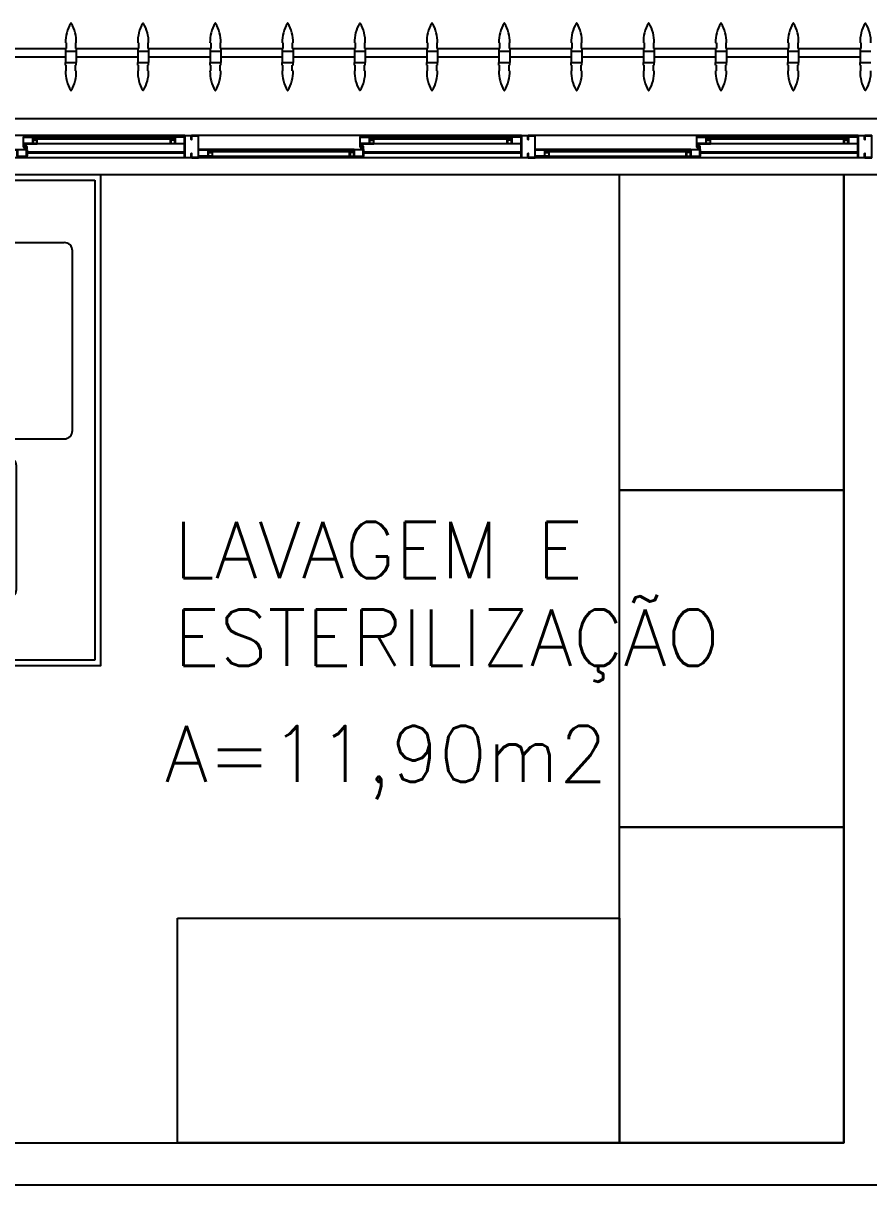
# Model space of a CAD drawing. Header units: millimetres. Extents: x 2128 to 2646, y 1972 to 2207.
# Drawn here: x 2276.836 to 2279.851, y 2139.365 to 2143.505 of the extents above; entities that cross this region are included whole.
import ezdxf

# ---------------------------------------------------------------- set-up
doc = ezdxf.new("R2010")
doc.units = ezdxf.units.MM
doc.linetypes.add('DASHED2', pattern=[0.375, 0.25, -0.125])
for name, color, linetype in [('AR-ALV', 2, 'Continuous'), ('AR-BANCADAS', 1, 'Continuous'), ('AR-BRISES', 1, 'Continuous'), ('AR-ESQ', 1, 'Continuous'), ('AR-PEITORIL', 1, 'Continuous'), ('BC- VISTA', 1, 'Continuous'), ('BC-CUBA', 1, 'Continuous'), ('BR-PAINEL', 1, 'Continuous'), ('BR-SUPORTE', 1, 'Continuous'), ('COZ1', 1, 'Continuous'), ('DT-ESQ-BAGUETE-C', 1, 'Continuous'), ('DT-ESQ-BAGUETE-V', 1, 'Continuous'), ('DT-ESQ-CHAPA DOBRADA-V', 1, 'Continuous'), ('DT-ESQ-PERFIL CADEIRA-C', 2, 'Continuous'), ('DT-ESQ-PERFIL CADEIRA-V', 2, 'Continuous'), ('DT-ESQ-PERFIL U SIMPLES-C', 2, 'Continuous'), ('DT-ESQ-PERFIL U-C', 2, 'Continuous'), ('DT-ESQ-PERFIL U-V', 1, 'Continuous'), ('DT-ESQ-VIDRO-C', 2, 'Continuous'), ('DT-TXTMOD', 1, 'Continuous'), ('TEXTO', 2, 'Continuous'), ('Área', 2, 'Continuous')]:
    doc.layers.add(name, color=color, linetype=linetype)
doc.styles.add('S10', font='simplex.shx', dxfattribs={"height": 0.1})
doc.styles.add('UNB-100', font='simplex.shx', dxfattribs={"height": 0.2})

# ---------------------------------------------------------------- blocks, each defined once
blk = doc.blocks.new('EF40-P')
at = {"layer": 'DT-ESQ-BAGUETE-C', "ltscale": 0.1}
for points in [[(1.41, -0.08), (1.3965, -0.08), (1.3965, -0.0785), (1.4095, -0.0785, 0.414214), (1.41, -0.078), (1.41, -0.067, 0.414214), (1.4095, -0.0665), (1.3965, -0.0665), (1.3965, -0.065), (1.41, -0.065, -0.414214), (1.4115, -0.0665), (1.4115, -0.0785, -0.414214)], [(1.9015, -0.08), (1.915, -0.08), (1.915, -0.0785), (1.902, -0.0785, -0.414214), (1.9015, -0.078), (1.9015, -0.067, -0.414214), (1.902, -0.0665), (1.915, -0.0665), (1.915, -0.065), (1.9015, -0.065, 0.414214), (1.9, -0.0665), (1.9, -0.0785, 0.414214)], [(2.61, -0.08), (2.5965, -0.08), (2.5965, -0.0785), (2.6095, -0.0785, 0.414214), (2.61, -0.078), (2.61, -0.067, 0.414214), (2.6095, -0.0665), (2.5965, -0.0665), (2.5965, -0.065), (2.61, -0.065, -0.414214), (2.6115, -0.0665), (2.6115, -0.0785, -0.414214)], [(3.1015, -0.08), (3.115, -0.08), (3.115, -0.0785), (3.102, -0.0785, -0.414214), (3.1015, -0.078), (3.1015, -0.067, -0.414214), (3.102, -0.0665), (3.115, -0.0665), (3.115, -0.065), (3.1015, -0.065, 0.414214), (3.1, -0.0665), (3.1, -0.0785, 0.414214)], [(0.8485, -0.125), (0.835, -0.125), (0.835, -0.1235), (0.848, -0.1235, 0.414214), (0.8485, -0.123), (0.8485, -0.112, 0.414214), (0.848, -0.1115), (0.835, -0.1115), (0.835, -0.11), (0.8485, -0.11, -0.414214), (0.85, -0.1115), (0.85, -0.1235, -0.414214)], [(1.3265, -0.125), (1.34, -0.125), (1.34, -0.1235), (1.327, -0.1235, -0.414214), (1.3265, -0.123), (1.3265, -0.112, -0.414214), (1.327, -0.1115), (1.34, -0.1115), (1.34, -0.11), (1.3265, -0.11, 0.414214), (1.325, -0.1115), (1.325, -0.1235, 0.414214)], [(2.0485, -0.125), (2.035, -0.125), (2.035, -0.1235), (2.048, -0.1235, 0.414214), (2.0485, -0.123), (2.0485, -0.112, 0.414214), (2.048, -0.1115), (2.035, -0.1115), (2.035, -0.11), (2.0485, -0.11, -0.414214), (2.05, -0.1115), (2.05, -0.1235, -0.414214)], [(2.5265, -0.125), (2.54, -0.125), (2.54, -0.1235), (2.527, -0.1235, -0.414214), (2.5265, -0.123), (2.5265, -0.112, -0.414214), (2.527, -0.1115), (2.54, -0.1115), (2.54, -0.11), (2.5265, -0.11, 0.414214), (2.525, -0.1115), (2.525, -0.1235, 0.414214)], [(3.2485, -0.125), (3.235, -0.125), (3.235, -0.1235), (3.248, -0.1235, 0.414214), (3.2485, -0.123), (3.2485, -0.112, 0.414214), (3.248, -0.1115), (3.235, -0.1115), (3.235, -0.11), (3.2485, -0.11, -0.414214), (3.25, -0.1115), (3.25, -0.1235, -0.414214)], [(3.7265, -0.125), (3.74, -0.125), (3.74, -0.1235), (3.727, -0.1235, -0.414214), (3.7265, -0.123), (3.7265, -0.112, -0.414214), (3.727, -0.1115), (3.74, -0.1115), (3.74, -0.11), (3.7265, -0.11, 0.414214), (3.725, -0.1115), (3.725, -0.1235, 0.414214)]]:
    blk.add_lwpolyline(points, format="xyb", close=True, dxfattribs=at)
at = {"layer": 'DT-ESQ-BAGUETE-V', "ltscale": 0.1}
for p, q in [((1.41, -0.065), (1.9015, -0.065)), ((2.61, -0.065), (3.1015, -0.065)), ((0.8485, -0.11), (1.3265, -0.11)), ((2.0485, -0.11), (2.5265, -0.11)), ((3.2485, -0.11), (3.7265, -0.11))]:
    blk.add_line(p, q, dxfattribs=at)
at = {"layer": 'DT-ESQ-CHAPA DOBRADA-V', "ltscale": 0.1}
for p, q in [((0.8, -0.077), (1.3615, -0.077)), ((0.8, -0.08), (1.3615, -0.08)), ((2, -0.077), (2.5615, -0.077)), ((2, -0.08), (2.5615, -0.08)), ((3.2, -0.077), (3.7615, -0.077)), ((3.2, -0.08), (3.7615, -0.08))]:
    blk.add_line(p, q, dxfattribs=at)
at = {"layer": 'DT-ESQ-PERFIL CADEIRA-C', "ltscale": 0.1}
for p, q in [((1.3635, -0.0885), (1.41, -0.0885)), ((1.95, -0.0885), (1.9015, -0.0885)), ((2.5635, -0.0885), (2.61, -0.0885)), ((3.15, -0.0885), (3.1015, -0.0885)), ((3.7635, -0.0885), (3.81, -0.0885)), ((0.8, -0.1335), (0.8485, -0.1335)), ((1.373, -0.1335), (1.3265, -0.1335)), ((2, -0.1335), (2.0485, -0.1335)), ((2.573, -0.1335), (2.5265, -0.1335)), ((3.2, -0.1335), (3.2485, -0.1335)), ((3.773, -0.1335), (3.7265, -0.1335))]:
    blk.add_line(p, q, dxfattribs=at)
for points in [[(1.41, -0.087, -1), (1.41, -0.09), (1.3635, -0.09, -0.414214), (1.3615, -0.088), (1.3615, -0.067, -0.414214), (1.3635, -0.065), (1.395, -0.065, -0.414214), (1.3965, -0.0665), (1.3965, -0.087)], [(1.3965, -0.0885, -0.198913), (1.3954, -0.0881, -0.198913), (1.395, -0.087), (1.395, -0.067, 0.414214), (1.3945, -0.0665), (1.3635, -0.0665, 0.414214), (1.363, -0.067), (1.363, -0.088, 0.414214), (1.3635, -0.0885)], [(1.9015, -0.09), (1.95, -0.09), (1.95, -0.0885), (1.915, -0.0885, 0.198912), (1.9161, -0.0881, 0.198913), (1.9165, -0.087), (1.9165, -0.067, -0.414214), (1.917, -0.0665), (1.95, -0.0665), (1.95, -0.065), (1.9165, -0.065, 0.414214), (1.915, -0.0665), (1.915, -0.0785), (1.915, -0.08), (1.915, -0.087), (1.9015, -0.087, 1)], [(2.61, -0.087, -1), (2.61, -0.09), (2.5635, -0.09, -0.414214), (2.5615, -0.088), (2.5615, -0.067, -0.414214), (2.5635, -0.065), (2.595, -0.065, -0.414214), (2.5965, -0.0665), (2.5965, -0.087)], [(2.5965, -0.0885, -0.198913), (2.5954, -0.0881, -0.198913), (2.595, -0.087), (2.595, -0.067, 0.414214), (2.5945, -0.0665), (2.5635, -0.0665, 0.414214), (2.563, -0.067), (2.563, -0.088, 0.414214), (2.5635, -0.0885)], [(3.1015, -0.09), (3.15, -0.09), (3.15, -0.0885), (3.115, -0.0885, 0.198912), (3.1161, -0.0881, 0.198913), (3.1165, -0.087), (3.1165, -0.067, -0.414214), (3.117, -0.0665), (3.15, -0.0665), (3.15, -0.065), (3.1165, -0.065, 0.414214), (3.115, -0.0665), (3.115, -0.0785), (3.115, -0.08), (3.115, -0.087), (3.1015, -0.087, 1)], [(3.81, -0.087, -1), (3.81, -0.09), (3.7635, -0.09, -0.414214), (3.7615, -0.088), (3.7615, -0.067, -0.414214), (3.7635, -0.065), (3.795, -0.065, -0.414214), (3.7965, -0.0665), (3.7965, -0.087)], [(3.7965, -0.0885, -0.198913), (3.7954, -0.0881, -0.198913), (3.795, -0.087), (3.795, -0.067, 0.414214), (3.7945, -0.0665), (3.7635, -0.0665, 0.414214), (3.763, -0.067), (3.763, -0.088, 0.414214), (3.7635, -0.0885)], [(0.8485, -0.135), (0.8, -0.135), (0.8, -0.1335), (0.835, -0.1335, -0.198912), (0.8339, -0.1331, -0.198913), (0.8335, -0.132), (0.8335, -0.112, 0.414214), (0.833, -0.1115), (0.8, -0.1115), (0.8, -0.11), (0.8335, -0.11, -0.414214), (0.835, -0.1115), (0.835, -0.1235), (0.835, -0.125), (0.835, -0.132), (0.8485, -0.132, -1)], [(1.3265, -0.132, 1), (1.3265, -0.135), (1.373, -0.135, 0.414214), (1.375, -0.133), (1.375, -0.112, 0.414214), (1.373, -0.11), (1.3415, -0.11, 0.414214), (1.34, -0.1115), (1.34, -0.132)], [(1.34, -0.1335, 0.198913), (1.3411, -0.1331, 0.198913), (1.3415, -0.132), (1.3415, -0.112, -0.414214), (1.342, -0.1115), (1.373, -0.1115, -0.414214), (1.3735, -0.112), (1.3735, -0.133, -0.414214), (1.373, -0.1335)], [(2.0485, -0.135), (2, -0.135), (2, -0.1335), (2.035, -0.1335, -0.198912), (2.0339, -0.1331, -0.198913), (2.0335, -0.132), (2.0335, -0.112, 0.414214), (2.033, -0.1115), (2, -0.1115), (2, -0.11), (2.0335, -0.11, -0.414214), (2.035, -0.1115), (2.035, -0.1235), (2.035, -0.125), (2.035, -0.132), (2.0485, -0.132, -1)], [(2.5265, -0.132, 1), (2.5265, -0.135), (2.573, -0.135, 0.414214), (2.575, -0.133), (2.575, -0.112, 0.414214), (2.573, -0.11), (2.5415, -0.11, 0.414214), (2.54, -0.1115), (2.54, -0.132)], [(2.54, -0.1335, 0.198913), (2.5411, -0.1331, 0.198913), (2.5415, -0.132), (2.5415, -0.112, -0.414214), (2.542, -0.1115), (2.573, -0.1115, -0.414214), (2.5735, -0.112), (2.5735, -0.133, -0.414214), (2.573, -0.1335)], [(3.2485, -0.135), (3.2, -0.135), (3.2, -0.1335), (3.235, -0.1335, -0.198912), (3.2339, -0.1331, -0.198913), (3.2335, -0.132), (3.2335, -0.112, 0.414214), (3.233, -0.1115), (3.2, -0.1115), (3.2, -0.11), (3.2335, -0.11, -0.414214), (3.235, -0.1115), (3.235, -0.1235), (3.235, -0.125), (3.235, -0.132), (3.2485, -0.132, -1)], [(3.7265, -0.132, 1), (3.7265, -0.135), (3.773, -0.135, 0.414214), (3.775, -0.133), (3.775, -0.112, 0.414214), (3.773, -0.11), (3.7415, -0.11, 0.414214), (3.74, -0.1115), (3.74, -0.132)], [(3.74, -0.1335, 0.198913), (3.7411, -0.1331, 0.198913), (3.7415, -0.132), (3.7415, -0.112, -0.414214), (3.742, -0.1115), (3.773, -0.1115, -0.414214), (3.7735, -0.112), (3.7735, -0.133, -0.414214), (3.773, -0.1335)]]:
    blk.add_lwpolyline(points, format="xyb", close=True, dxfattribs=at)
at = {"layer": 'DT-ESQ-PERFIL CADEIRA-V', "ltscale": 0.1}
for p, q in [((1.395, -0.09), (1.9015, -0.09)), ((2.595, -0.09), (3.1015, -0.09)), ((0.8485, -0.135), (1.3265, -0.135)), ((2.0485, -0.135), (2.5265, -0.135)), ((3.2485, -0.135), (3.7265, -0.135))]:
    blk.add_line(p, q, dxfattribs=at)
at = {"layer": 'DT-ESQ-PERFIL U SIMPLES-C', "ltscale": 0.1}
for points in [[(1.3635, -0.102), (1.3715, -0.102), (1.3715, -0.1005), (1.3635, -0.1005, -0.414214), (1.363, -0.1), (1.363, -0.092, -0.414214), (1.3635, -0.0915), (1.3715, -0.0915), (1.3715, -0.09), (1.3635, -0.09, 0.414214), (1.3615, -0.092), (1.3615, -0.1, 0.414214)], [(1.373, -0.098), (1.365, -0.098), (1.365, -0.0995), (1.373, -0.0995, -0.414214), (1.3735, -0.1), (1.3735, -0.108, -0.414214), (1.373, -0.1085), (1.365, -0.1085), (1.365, -0.11), (1.373, -0.11, 0.414214), (1.375, -0.108), (1.375, -0.1, 0.414214)], [(2.5635, -0.102), (2.5715, -0.102), (2.5715, -0.1005), (2.5635, -0.1005, -0.414214), (2.563, -0.1), (2.563, -0.092, -0.414214), (2.5635, -0.0915), (2.5715, -0.0915), (2.5715, -0.09), (2.5635, -0.09, 0.414214), (2.5615, -0.092), (2.5615, -0.1, 0.414214)], [(2.573, -0.098), (2.565, -0.098), (2.565, -0.0995), (2.573, -0.0995, -0.414214), (2.5735, -0.1), (2.5735, -0.108, -0.414214), (2.573, -0.1085), (2.565, -0.1085), (2.565, -0.11), (2.573, -0.11, 0.414214), (2.575, -0.108), (2.575, -0.1, 0.414214)], [(3.7635, -0.102), (3.7715, -0.102), (3.7715, -0.1005), (3.7635, -0.1005, -0.414214), (3.763, -0.1), (3.763, -0.092, -0.414214), (3.7635, -0.0915), (3.7715, -0.0915), (3.7715, -0.09), (3.7635, -0.09, 0.414214), (3.7615, -0.092), (3.7615, -0.1, 0.414214)], [(3.773, -0.098), (3.765, -0.098), (3.765, -0.0995), (3.773, -0.0995, -0.414214), (3.7735, -0.1), (3.7735, -0.108, -0.414214), (3.773, -0.1085), (3.765, -0.1085), (3.765, -0.11), (3.773, -0.11, 0.414214), (3.775, -0.108), (3.775, -0.1, 0.414214)]]:
    blk.add_lwpolyline(points, format="xyb", close=True, dxfattribs=at)
at = {"layer": 'DT-ESQ-PERFIL U-C', "ltscale": 0.1}
for points in [[(0.775, -0.0615, 0.414214), (0.7735, -0.06), (0.7515, -0.06, 0.414214), (0.75, -0.0615), (0.75, -0.1385, 0.414214), (0.7515, -0.14), (0.7735, -0.14, 0.414214), (0.775, -0.1385), (0.775, -0.125), (0.7735, -0.125), (0.7735, -0.138, -0.414214), (0.773, -0.1385), (0.752, -0.1385, -0.414214), (0.7515, -0.138), (0.7515, -0.062, -0.414214), (0.752, -0.0615), (0.773, -0.0615, -0.414214), (0.7735, -0.062), (0.7735, -0.075), (0.775, -0.075)], [(0.775, -0.0615, -0.414214), (0.7765, -0.06), (0.7985, -0.06, -0.414214), (0.8, -0.0615), (0.8, -0.1385, -0.414214), (0.7985, -0.14), (0.7765, -0.14, -0.414214), (0.775, -0.1385), (0.775, -0.125), (0.7765, -0.125), (0.7765, -0.138, 0.414214), (0.777, -0.1385), (0.798, -0.1385, 0.414214), (0.7985, -0.138), (0.7985, -0.062, 0.414214), (0.798, -0.0615), (0.777, -0.0615, 0.414214), (0.7765, -0.062), (0.7765, -0.075), (0.775, -0.075)], [(1.975, -0.0615, 0.414214), (1.9735, -0.06), (1.9515, -0.06, 0.414214), (1.95, -0.0615), (1.95, -0.1385, 0.414214), (1.9515, -0.14), (1.9735, -0.14, 0.414214), (1.975, -0.1385), (1.975, -0.125), (1.9735, -0.125), (1.9735, -0.138, -0.414214), (1.973, -0.1385), (1.952, -0.1385, -0.414214), (1.9515, -0.138), (1.9515, -0.062, -0.414214), (1.952, -0.0615), (1.973, -0.0615, -0.414214), (1.9735, -0.062), (1.9735, -0.075), (1.975, -0.075)], [(1.975, -0.0615, -0.414214), (1.9765, -0.06), (1.9985, -0.06, -0.414214), (2, -0.0615), (2, -0.1385, -0.414214), (1.9985, -0.14), (1.9765, -0.14, -0.414214), (1.975, -0.1385), (1.975, -0.125), (1.9765, -0.125), (1.9765, -0.138, 0.414214), (1.977, -0.1385), (1.998, -0.1385, 0.414214), (1.9985, -0.138), (1.9985, -0.062, 0.414214), (1.998, -0.0615), (1.977, -0.0615, 0.414214), (1.9765, -0.062), (1.9765, -0.075), (1.975, -0.075)], [(3.175, -0.0615, 0.414214), (3.1735, -0.06), (3.1515, -0.06, 0.414214), (3.15, -0.0615), (3.15, -0.1385, 0.414214), (3.1515, -0.14), (3.1735, -0.14, 0.414214), (3.175, -0.1385), (3.175, -0.125), (3.1735, -0.125), (3.1735, -0.138, -0.414214), (3.173, -0.1385), (3.152, -0.1385, -0.414214), (3.1515, -0.138), (3.1515, -0.062, -0.414214), (3.152, -0.0615), (3.173, -0.0615, -0.414214), (3.1735, -0.062), (3.1735, -0.075), (3.175, -0.075)], [(3.175, -0.0615, -0.414214), (3.1765, -0.06), (3.1985, -0.06, -0.414214), (3.2, -0.0615), (3.2, -0.1385, -0.414214), (3.1985, -0.14), (3.1765, -0.14, -0.414214), (3.175, -0.1385), (3.175, -0.125), (3.1765, -0.125), (3.1765, -0.138, 0.414214), (3.177, -0.1385), (3.198, -0.1385, 0.414214), (3.1985, -0.138), (3.1985, -0.062, 0.414214), (3.198, -0.0615), (3.177, -0.0615, 0.414214), (3.1765, -0.062), (3.1765, -0.075), (3.175, -0.075)]]:
    blk.add_lwpolyline(points, format="xyb", close=True, dxfattribs=at)
at = {"layer": 'DT-ESQ-PERFIL U-V', "ltscale": 0.1}
for p, q in [((0.7985, -0.06), (1.9515, -0.06)), ((1.9985, -0.06), (3.1515, -0.06)), ((3.1985, -0.06), (4.3515, -0.06)), ((0.7985, -0.14), (1.9515, -0.14)), ((1.9985, -0.14), (3.1515, -0.14)), ((3.1985, -0.14), (4.3515, -0.14))]:
    blk.add_line(p, q, dxfattribs=at)
at = {"layer": 'DT-ESQ-VIDRO-C', "ltscale": 0.1}
for points in [[(1.9125, -0.085), (1.9125, -0.082), (1.399, -0.082), (1.399, -0.085)], [(3.1125, -0.085), (3.1125, -0.082), (2.599, -0.082), (2.599, -0.085)], [(0.838, -0.13), (0.838, -0.127), (1.337, -0.127), (1.337, -0.13)], [(2.038, -0.13), (2.038, -0.127), (2.537, -0.127), (2.537, -0.13)], [(3.238, -0.13), (3.238, -0.127), (3.737, -0.127), (3.737, -0.13)]]:
    blk.add_lwpolyline(points, close=True, dxfattribs=at)
at = {"layer": 'DT-TXTMOD', "ltscale": 0.1, "style": 'S10', "flags": 3}
for tag, p in [('M01', (0.025, -0.28)), ('M02', (0.3253, -0.28)), ('M03', (0.627, -0.28)), ('M04', (0.9288, -0.28)), ('M05', (1.2306, -0.28)), ('M06', (1.5323, -0.28)), ('M07', (1.8341, -0.28)), ('M08', (2.1359, -0.28)), ('M09', (2.4376, -0.28)), ('M10', (2.7394, -0.28)), ('M11', (3.0412, -0.28)), ('M12', (3.3429, -0.28)), ('M13', (3.6447, -0.28)), ('M14', (3.9464, -0.28)), ('M15', (4.2482, -0.28)), ('M16', (4.55, -0.28)), ('M17', (4.8517, -0.28))]:
    blk.add_attdef(tag, p, '', height=0.1, dxfattribs=at)
blk = doc.blocks.new('BR-MODULO8')
at = {"layer": 'BR-PAINEL'}
for p, q in [((-3.6242, 0.27), (-3.6217, 0.27)), ((-3.6242, 0.25), (-3.6242, 0.24)), ((-3.6242, 0.25), (-3.6217, 0.25)), ((-3.6217, 0.27), (-3.6217, 0.25)), ((-3.5883, 0.27), (-3.5883, 0.25)), ((-3.5858, 0.27), (-3.5883, 0.27)), ((-3.5858, 0.25), (-3.5883, 0.25)), ((-3.5858, 0.25), (-3.5858, 0.24)), ((-3.3667, 0.27), (-3.3642, 0.27)), ((-3.3667, 0.25), (-3.3667, 0.24)), ((-3.3667, 0.25), (-3.3642, 0.25)), ((-3.3642, 0.27), (-3.3642, 0.25)), ((-3.3308, 0.27), (-3.3308, 0.25)), ((-3.3283, 0.27), (-3.3308, 0.27)), ((-3.3283, 0.25), (-3.3308, 0.25)), ((-3.3283, 0.25), (-3.3283, 0.24)), ((-3.1092, 0.27), (-3.1067, 0.27)), ((-3.1092, 0.25), (-3.1092, 0.24)), ((-3.1092, 0.25), (-3.1067, 0.25)), ((-3.1067, 0.27), (-3.1067, 0.25)), ((-3.0733, 0.27), (-3.0733, 0.25)), ((-3.0708, 0.27), (-3.0733, 0.27)), ((-3.0708, 0.25), (-3.0733, 0.25)), ((-3.0708, 0.25), (-3.0708, 0.24)), ((-2.8517, 0.27), (-2.8492, 0.27)), ((-2.8517, 0.25), (-2.8517, 0.24)), ((-2.8517, 0.25), (-2.8492, 0.25)), ((-2.8492, 0.27), (-2.8492, 0.25)), ((-2.8158, 0.27), (-2.8158, 0.25)), ((-2.8133, 0.27), (-2.8158, 0.27)), ((-2.8133, 0.25), (-2.8158, 0.25)), ((-2.8133, 0.25), (-2.8133, 0.24)), ((-2.5942, 0.27), (-2.5917, 0.27)), ((-2.5942, 0.25), (-2.5942, 0.24)), ((-2.5942, 0.25), (-2.5917, 0.25)), ((-2.5917, 0.27), (-2.5917, 0.25)), ((-2.5583, 0.27), (-2.5583, 0.25)), ((-2.5558, 0.27), (-2.5583, 0.27)), ((-2.5558, 0.25), (-2.5583, 0.25)), ((-2.5558, 0.25), (-2.5558, 0.24)), ((-2.3367, 0.27), (-2.3342, 0.27)), ((-2.3367, 0.25), (-2.3367, 0.24)), ((-2.3367, 0.25), (-2.3342, 0.25)), ((-2.3342, 0.27), (-2.3342, 0.25)), ((-2.3008, 0.27), (-2.3008, 0.25)), ((-2.2983, 0.27), (-2.3008, 0.27)), ((-2.2983, 0.25), (-2.3008, 0.25)), ((-2.2983, 0.25), (-2.2983, 0.24)), ((-2.0792, 0.27), (-2.0767, 0.27)), ((-2.0792, 0.25), (-2.0792, 0.24)), ((-2.0792, 0.25), (-2.0767, 0.25)), ((-2.0767, 0.27), (-2.0767, 0.25)), ((-2.0433, 0.27), (-2.0433, 0.25)), ((-2.0408, 0.27), (-2.0433, 0.27)), ((-2.0408, 0.25), (-2.0433, 0.25)), ((-2.0408, 0.25), (-2.0408, 0.24)), ((-1.8217, 0.27), (-1.8192, 0.27)), ((-1.8217, 0.25), (-1.8217, 0.24)), ((-1.8217, 0.25), (-1.8192, 0.25)), ((-1.8192, 0.27), (-1.8192, 0.25)), ((-1.7858, 0.27), (-1.7858, 0.25)), ((-1.7833, 0.27), (-1.7858, 0.27)), ((-1.7833, 0.25), (-1.7858, 0.25)), ((-1.7833, 0.25), (-1.7833, 0.24)), ((-1.5642, 0.27), (-1.5617, 0.27)), ((-1.5642, 0.25), (-1.5642, 0.24)), ((-1.5642, 0.25), (-1.5617, 0.25)), ((-1.5617, 0.27), (-1.5617, 0.25)), ((-1.5283, 0.27), (-1.5283, 0.25)), ((-1.5258, 0.27), (-1.5283, 0.27)), ((-1.5258, 0.25), (-1.5283, 0.25)), ((-1.5258, 0.25), (-1.5258, 0.24)), ((-1.3067, 0.27), (-1.3042, 0.27)), ((-1.3067, 0.25), (-1.3067, 0.24)), ((-1.3067, 0.25), (-1.3042, 0.25)), ((-1.3042, 0.27), (-1.3042, 0.25)), ((-1.2708, 0.27), (-1.2708, 0.25)), ((-1.2683, 0.27), (-1.2708, 0.27)), ((-1.2683, 0.25), (-1.2708, 0.25)), ((-1.2683, 0.25), (-1.2683, 0.24)), ((-1.0492, 0.27), (-1.0467, 0.27)), ((-1.0492, 0.25), (-1.0492, 0.24)), ((-1.0492, 0.25), (-1.0467, 0.25)), ((-1.0467, 0.27), (-1.0467, 0.25)), ((-1.0133, 0.27), (-1.0133, 0.25)), ((-1.0108, 0.27), (-1.0133, 0.27)), ((-1.0108, 0.25), (-1.0133, 0.25)), ((-1.0108, 0.25), (-1.0108, 0.24)), ((-0.7917, 0.27), (-0.7892, 0.27)), ((-0.7917, 0.25), (-0.7917, 0.24)), ((-0.7917, 0.25), (-0.7892, 0.25)), ((-0.7892, 0.27), (-0.7892, 0.25)), ((-3.6242, 0.24), (-3.5858, 0.24)), ((-3.6242, 0.24), (-3.6242, 0.2)), ((-3.5858, 0.24), (-3.5858, 0.2)), ((-3.3667, 0.24), (-3.3283, 0.24)), ((-3.3667, 0.24), (-3.3667, 0.2)), ((-3.3283, 0.24), (-3.3283, 0.2)), ((-3.1092, 0.24), (-3.0708, 0.24)), ((-3.1092, 0.24), (-3.1092, 0.2)), ((-3.0708, 0.24), (-3.0708, 0.2)), ((-2.8517, 0.24), (-2.8133, 0.24)), ((-2.8517, 0.24), (-2.8517, 0.2)), ((-2.8133, 0.24), (-2.8133, 0.2)), ((-2.5942, 0.24), (-2.5558, 0.24)), ((-2.5942, 0.24), (-2.5942, 0.2)), ((-2.5558, 0.24), (-2.5558, 0.2)), ((-2.3367, 0.24), (-2.2983, 0.24)), ((-2.3367, 0.24), (-2.3367, 0.2)), ((-2.2983, 0.24), (-2.2983, 0.2)), ((-2.0792, 0.24), (-2.0408, 0.24)), ((-2.0792, 0.24), (-2.0792, 0.2)), ((-2.0408, 0.24), (-2.0408, 0.2)), ((-1.8217, 0.24), (-1.7833, 0.24)), ((-1.8217, 0.24), (-1.8217, 0.2)), ((-1.7833, 0.24), (-1.7833, 0.2)), ((-1.5642, 0.24), (-1.5258, 0.24)), ((-1.5642, 0.24), (-1.5642, 0.2)), ((-1.5258, 0.24), (-1.5258, 0.2)), ((-1.3067, 0.24), (-1.2683, 0.24)), ((-1.3067, 0.24), (-1.3067, 0.2)), ((-1.2683, 0.24), (-1.2683, 0.2)), ((-1.0492, 0.24), (-1.0108, 0.24)), ((-1.0492, 0.24), (-1.0492, 0.2)), ((-1.0108, 0.24), (-1.0108, 0.2)), ((-0.7917, 0.24), (-0.7533, 0.24)), ((-0.7917, 0.24), (-0.7917, 0.2)), ((-3.6242, 0.2), (-3.5858, 0.2)), ((-3.6242, 0.19), (-3.6242, 0.2)), ((-3.6242, 0.19), (-3.6217, 0.19)), ((-3.6242, 0.17), (-3.6217, 0.17)), ((-3.6217, 0.17), (-3.6217, 0.19)), ((-3.5858, 0.19), (-3.5883, 0.19)), ((-3.5883, 0.17), (-3.5883, 0.19)), ((-3.5858, 0.17), (-3.5883, 0.17)), ((-3.5858, 0.19), (-3.5858, 0.2)), ((-3.3667, 0.2), (-3.3283, 0.2)), ((-3.3667, 0.19), (-3.3667, 0.2)), ((-3.3667, 0.19), (-3.3642, 0.19)), ((-3.3667, 0.17), (-3.3642, 0.17)), ((-3.3642, 0.17), (-3.3642, 0.19)), ((-3.3283, 0.19), (-3.3308, 0.19)), ((-3.3308, 0.17), (-3.3308, 0.19)), ((-3.3283, 0.17), (-3.3308, 0.17)), ((-3.3283, 0.19), (-3.3283, 0.2)), ((-3.1092, 0.2), (-3.0708, 0.2)), ((-3.1092, 0.19), (-3.1092, 0.2)), ((-3.1092, 0.19), (-3.1067, 0.19)), ((-3.1092, 0.17), (-3.1067, 0.17)), ((-3.1067, 0.17), (-3.1067, 0.19)), ((-3.0708, 0.19), (-3.0733, 0.19)), ((-3.0733, 0.17), (-3.0733, 0.19)), ((-3.0708, 0.17), (-3.0733, 0.17)), ((-3.0708, 0.19), (-3.0708, 0.2)), ((-2.8517, 0.2), (-2.8133, 0.2)), ((-2.8517, 0.19), (-2.8517, 0.2)), ((-2.8517, 0.19), (-2.8492, 0.19)), ((-2.8517, 0.17), (-2.8492, 0.17)), ((-2.8492, 0.17), (-2.8492, 0.19)), ((-2.8133, 0.19), (-2.8158, 0.19)), ((-2.8158, 0.17), (-2.8158, 0.19)), ((-2.8133, 0.17), (-2.8158, 0.17)), ((-2.8133, 0.19), (-2.8133, 0.2)), ((-2.5942, 0.2), (-2.5558, 0.2)), ((-2.5942, 0.19), (-2.5942, 0.2)), ((-2.5942, 0.19), (-2.5917, 0.19)), ((-2.5942, 0.17), (-2.5917, 0.17)), ((-2.5917, 0.17), (-2.5917, 0.19)), ((-2.5558, 0.19), (-2.5583, 0.19)), ((-2.5583, 0.17), (-2.5583, 0.19)), ((-2.5558, 0.17), (-2.5583, 0.17)), ((-2.5558, 0.19), (-2.5558, 0.2)), ((-2.3367, 0.2), (-2.2983, 0.2)), ((-2.3367, 0.19), (-2.3367, 0.2)), ((-2.3367, 0.19), (-2.3342, 0.19)), ((-2.3367, 0.17), (-2.3342, 0.17)), ((-2.3342, 0.17), (-2.3342, 0.19)), ((-2.2983, 0.19), (-2.3008, 0.19)), ((-2.3008, 0.17), (-2.3008, 0.19)), ((-2.2983, 0.17), (-2.3008, 0.17)), ((-2.2983, 0.19), (-2.2983, 0.2)), ((-2.0792, 0.2), (-2.0408, 0.2)), ((-2.0792, 0.19), (-2.0792, 0.2)), ((-2.0792, 0.19), (-2.0767, 0.19)), ((-2.0792, 0.17), (-2.0767, 0.17)), ((-2.0767, 0.17), (-2.0767, 0.19)), ((-2.0408, 0.19), (-2.0433, 0.19)), ((-2.0433, 0.17), (-2.0433, 0.19)), ((-2.0408, 0.17), (-2.0433, 0.17)), ((-2.0408, 0.19), (-2.0408, 0.2)), ((-1.8217, 0.2), (-1.7833, 0.2)), ((-1.8217, 0.19), (-1.8217, 0.2)), ((-1.8217, 0.19), (-1.8192, 0.19)), ((-1.8217, 0.17), (-1.8192, 0.17)), ((-1.8192, 0.17), (-1.8192, 0.19)), ((-1.7833, 0.19), (-1.7858, 0.19)), ((-1.7858, 0.17), (-1.7858, 0.19)), ((-1.7833, 0.17), (-1.7858, 0.17)), ((-1.7833, 0.19), (-1.7833, 0.2)), ((-1.5642, 0.2), (-1.5258, 0.2)), ((-1.5642, 0.19), (-1.5642, 0.2)), ((-1.5642, 0.19), (-1.5617, 0.19)), ((-1.5642, 0.17), (-1.5617, 0.17)), ((-1.5617, 0.17), (-1.5617, 0.19)), ((-1.5258, 0.19), (-1.5283, 0.19)), ((-1.5283, 0.17), (-1.5283, 0.19)), ((-1.5258, 0.17), (-1.5283, 0.17)), ((-1.5258, 0.19), (-1.5258, 0.2)), ((-1.3067, 0.2), (-1.2683, 0.2)), ((-1.3067, 0.19), (-1.3067, 0.2)), ((-1.3067, 0.19), (-1.3042, 0.19)), ((-1.3067, 0.17), (-1.3042, 0.17)), ((-1.3042, 0.17), (-1.3042, 0.19)), ((-1.2683, 0.19), (-1.2708, 0.19)), ((-1.2708, 0.17), (-1.2708, 0.19)), ((-1.2683, 0.17), (-1.2708, 0.17)), ((-1.2683, 0.19), (-1.2683, 0.2)), ((-1.0492, 0.2), (-1.0108, 0.2)), ((-1.0492, 0.19), (-1.0492, 0.2)), ((-1.0492, 0.19), (-1.0467, 0.19)), ((-1.0492, 0.17), (-1.0467, 0.17)), ((-1.0467, 0.17), (-1.0467, 0.19)), ((-1.0108, 0.19), (-1.0133, 0.19)), ((-1.0133, 0.17), (-1.0133, 0.19)), ((-1.0108, 0.17), (-1.0133, 0.17)), ((-1.0108, 0.19), (-1.0108, 0.2)), ((-0.7917, 0.2), (-0.7533, 0.2)), ((-0.7917, 0.19), (-0.7917, 0.2)), ((-0.7917, 0.19), (-0.7892, 0.19)), ((-0.7917, 0.17), (-0.7892, 0.17)), ((-0.7892, 0.17), (-0.7892, 0.19))]:
    blk.add_line(p, q, dxfattribs=at)
for centre, radius, start, end in [((-3.4992, 0.2739), 0.1251, 148.4721, 181.772), ((-3.605, 0.3387), 0.001, 37.1012, 142.8988), ((-3.7108, 0.2739), 0.1251, 358.228, 31.5279), ((-3.2417, 0.2739), 0.1251, 148.4721, 181.772), ((-3.3475, 0.3387), 0.001, 37.1012, 142.8988), ((-3.4533, 0.2739), 0.1251, 358.228, 31.5279), ((-2.9842, 0.2739), 0.1251, 148.4721, 181.772), ((-3.09, 0.3387), 0.001, 37.1012, 142.8988), ((-3.1958, 0.2739), 0.1251, 358.228, 31.5279), ((-2.7267, 0.2739), 0.1251, 148.4721, 181.772), ((-2.8325, 0.3387), 0.001, 37.1012, 142.8988), ((-2.9383, 0.2739), 0.1251, 358.228, 31.5279), ((-2.4692, 0.2739), 0.1251, 148.4721, 181.772), ((-2.575, 0.3387), 0.001, 37.1012, 142.8988), ((-2.6808, 0.2739), 0.1251, 358.228, 31.5279), ((-2.2117, 0.2739), 0.1251, 148.4721, 181.772), ((-2.3175, 0.3387), 0.001, 37.1012, 142.8988), ((-2.4233, 0.2739), 0.1251, 358.228, 31.5279), ((-1.9542, 0.2739), 0.1251, 148.4721, 181.772), ((-2.06, 0.3387), 0.001, 37.1012, 142.8988), ((-2.1658, 0.2739), 0.1251, 358.228, 31.5279), ((-1.6967, 0.2739), 0.1251, 148.4721, 181.772), ((-1.8025, 0.3387), 0.001, 37.1012, 142.8988), ((-1.9083, 0.2739), 0.1251, 358.228, 31.5279), ((-1.4392, 0.2739), 0.1251, 148.4721, 181.772), ((-1.545, 0.3387), 0.001, 37.1012, 142.8988), ((-1.6508, 0.2739), 0.1251, 358.228, 31.5279), ((-1.1817, 0.2739), 0.1251, 148.4721, 181.772), ((-1.2875, 0.3387), 0.001, 37.1012, 142.8988), ((-1.3933, 0.2739), 0.1251, 358.228, 31.5279), ((-0.9242, 0.2739), 0.1251, 148.4721, 181.772), ((-1.03, 0.3387), 0.001, 37.1012, 142.8988), ((-1.1358, 0.2739), 0.1251, 358.228, 31.5279), ((-0.6667, 0.2739), 0.1251, 148.4721, 181.772), ((-0.7725, 0.3387), 0.001, 37.1012, 142.8988), ((-0.8783, 0.2739), 0.1251, 358.228, 31.5279), ((-3.4992, 0.1661), 0.1251, 178.228, 211.5279), ((-3.7108, 0.1661), 0.1251, 328.4721, 1.772), ((-3.2417, 0.1661), 0.1251, 178.228, 211.5279), ((-3.4533, 0.1661), 0.1251, 328.4721, 1.772), ((-2.9842, 0.1661), 0.1251, 178.228, 211.5279), ((-3.1958, 0.1661), 0.1251, 328.4721, 1.772), ((-2.7267, 0.1661), 0.1251, 178.228, 211.5279), ((-2.9383, 0.1661), 0.1251, 328.4721, 1.772), ((-2.4692, 0.1661), 0.1251, 178.228, 211.5279), ((-2.6808, 0.1661), 0.1251, 328.4721, 1.772), ((-2.2117, 0.1661), 0.1251, 178.228, 211.5279), ((-2.4233, 0.1661), 0.1251, 328.4721, 1.772), ((-1.9542, 0.1661), 0.1251, 178.228, 211.5279), ((-2.1658, 0.1661), 0.1251, 328.4721, 1.772), ((-1.6967, 0.1661), 0.1251, 178.228, 211.5279), ((-1.9083, 0.1661), 0.1251, 328.4721, 1.772), ((-1.4392, 0.1661), 0.1251, 178.228, 211.5279), ((-1.6508, 0.1661), 0.1251, 328.4721, 1.772), ((-1.1817, 0.1661), 0.1251, 178.228, 211.5279), ((-1.3933, 0.1661), 0.1251, 328.4721, 1.772), ((-0.9242, 0.1661), 0.1251, 178.228, 211.5279), ((-1.1358, 0.1661), 0.1251, 328.4721, 1.772), ((-0.6667, 0.1661), 0.1251, 178.228, 211.5279), ((-0.8783, 0.1661), 0.1251, 328.4721, 1.772), ((-3.605, 0.1013), 0.001, 217.1012, 322.8988), ((-3.3475, 0.1013), 0.001, 217.1012, 322.8988), ((-3.09, 0.1013), 0.001, 217.1012, 322.8988), ((-2.8325, 0.1013), 0.001, 217.1012, 322.8988), ((-2.575, 0.1013), 0.001, 217.1012, 322.8988), ((-2.3175, 0.1013), 0.001, 217.1012, 322.8988), ((-2.06, 0.1013), 0.001, 217.1012, 322.8988), ((-1.8025, 0.1013), 0.001, 217.1012, 322.8988), ((-1.545, 0.1013), 0.001, 217.1012, 322.8988), ((-1.2875, 0.1013), 0.001, 217.1012, 322.8988), ((-1.03, 0.1013), 0.001, 217.1012, 322.8988), ((-0.7725, 0.1013), 0.001, 217.1012, 322.8988)]:
    blk.add_arc(centre, radius, start, end, dxfattribs=at)
at = {"layer": 'BR-SUPORTE'}
for p, q in [((-3.8433, 0.25), (-3.6217, 0.25)), ((-3.5858, 0.25), (-3.3642, 0.25)), ((-3.3283, 0.25), (-3.1067, 0.25)), ((-3.0708, 0.25), (-2.8492, 0.25)), ((-2.8133, 0.25), (-2.5917, 0.25)), ((-2.5558, 0.25), (-2.3342, 0.25)), ((-2.2983, 0.25), (-2.0767, 0.25)), ((-2.0408, 0.25), (-1.8192, 0.25)), ((-1.7833, 0.25), (-1.5617, 0.25)), ((-1.5258, 0.25), (-1.3042, 0.25)), ((-1.2683, 0.25), (-1.0467, 0.25)), ((-1.0108, 0.25), (-0.7892, 0.25)), ((-3.8433, 0.22), (-3.6242, 0.22)), ((-3.5858, 0.22), (-3.3667, 0.22)), ((-3.3283, 0.22), (-3.1092, 0.22)), ((-3.0708, 0.22), (-2.8517, 0.22)), ((-2.8133, 0.22), (-2.5942, 0.22)), ((-2.5558, 0.22), (-2.3367, 0.22)), ((-2.2983, 0.22), (-2.0792, 0.22)), ((-2.0408, 0.22), (-1.8217, 0.22)), ((-1.7833, 0.22), (-1.5642, 0.22)), ((-1.5258, 0.22), (-1.3067, 0.22)), ((-1.2683, 0.22), (-1.0492, 0.22)), ((-1.0108, 0.22), (-0.7917, 0.22))]:
    blk.add_line(p, q, dxfattribs=at)
blk = doc.blocks.new('BCP11')
at = {"layer": 'BC- VISTA'}
blk.add_lwpolyline([(0.8, 0), (0.8, -1.2), (0, -1.2), (0, 0)], close=True, dxfattribs=at)
blk = doc.blocks.new('BCP09')
at = {"layer": 'BC- VISTA'}
blk.add_lwpolyline([(0.8, 0), (0.8, -1.125), (0, -1.125), (0, 0)], close=True, dxfattribs=at)
blk = doc.blocks.new('CUBAbnc-01P')
at = {"layer": 'COZ1'}
for p, q in [((-0.22, -0.1005), (0.22, -0.1005)), ((-0.25, -0.4705), (-0.25, -0.1305)), ((0.25, -0.4705), (0.25, -0.1305)), ((-0.22, -0.5005), (0.22, -0.5005))]:
    blk.add_line(p, q, dxfattribs=at)
blk.add_circle((0, -0.3005), 0.04, dxfattribs=at)
for centre, start, end in [((-0.22, -0.1305), 90, 180), ((0.22, -0.1305), 0, 90), ((-0.22, -0.4705), 180, 270), ((0.22, -0.4705), 270, 0)]:
    blk.add_arc(centre, 0.03, start, end, dxfattribs=at)
blk = doc.blocks.new('CUBApnt-01P')
at = {"layer": 'COZ1'}
for p, q in [((-0.32, -0.1005), (0.32, -0.1005)), ((-0.35, -0.1305), (-0.35, -0.6705)), ((0.35, -0.1305), (0.35, -0.6705)), ((-0.32, -0.7005), (0.32, -0.7005))]:
    blk.add_line(p, q, dxfattribs=at)
blk.add_circle((0, -0.4005), 0.04, dxfattribs=at)
for centre, start, end in [((-0.32, -0.1305), 90, 180), ((0.32, -0.1305), 0, 90), ((-0.32, -0.6705), 180, 270), ((0.32, -0.6705), 270, 0)]:
    blk.add_arc(centre, 0.03, start, end, dxfattribs=at)
blk = doc.blocks.new('BCP05')
at = {"layer": 'BC- VISTA'}
for p, q in [((0, -0.02), (0.78, -0.02)), ((0.78, -0.02), (0.78, -1.73)), ((0.78, -1.73), (0, -1.73))]:
    blk.add_line(p, q, dxfattribs=at)
blk.add_lwpolyline([(0.8, 0), (0.8, -1.75), (0, -1.75), (0, 0)], close=True, dxfattribs=at)
at = {"layer": 'BC-CUBA', "rotation": 90}
for name, p in [('CUBApnt-01P', (0, -0.5919)), ('CUBAbnc-01P', (0, -1.2581))]:
    blk.add_blockref(name, p, dxfattribs=at)
blk = doc.blocks.new('BCP14')
at = {"layer": 'BC- VISTA'}
blk.add_lwpolyline([(0.8, 0), (0.8, -1.575), (0, -1.575), (0, 0)], close=True, dxfattribs=at)

msp = doc.modelspace()

# ---------------------------------------------------------------- linework, layer by layer
at = {"layer": 'AR-ALV'}
for p, q in [((2279.7615, 2139.5151), (2279.7615, 2142.9651)), ((2279.7615, 2142.9651), (2279.9115, 2142.9651)), ((2276.7585, 2139.5151), (2279.7615, 2139.5151)), ((2276.7585, 2139.3651), (2280.0115, 2139.3651))]:
    msp.add_line(p, q, dxfattribs=at)
at = {"layer": 'AR-PEITORIL'}
for p, q in [((2275.4615, 2143.1651), (2280.6115, 2143.1651)), ((2275.4615, 2142.9651), (2280.6115, 2142.9651))]:
    msp.add_line(p, q, dxfattribs=at)

# ---------------------------------------------------------------- block references
at = {"layer": 'AR-BANCADAS'}
for name, p in [('BCP05', (2276.3115, 2142.9651)), ('BCP09', (2278.9615, 2142.9651)), ('BCP11', (2278.9615, 2141.8401)), ('BCP09', (2278.9615, 2140.6401))]:
    msp.add_blockref(name, p, dxfattribs=at)
at = {"layer": 'AR-BANCADAS', "rotation": 90}
msp.add_blockref('BCP14', (2277.3865, 2139.5151), dxfattribs=at)
at = {"layer": 'AR-BRISES'}
msp.add_blockref('BR-MODULO8', (2280.6115, 2143.1651), dxfattribs=at)
at = {"layer": 'AR-ESQ', "linetype": 'DASHED2', "rotation": 180}
msp.add_blockref('EF40-P', (2280.6115, 2142.9651), dxfattribs=at)

# ---------------------------------------------------------------- texts
at = {"layer": 'TEXTO', "style": 'UNB-100'}
for s, p in [('LAVAGEM E', (2277.3734, 2141.5275)), ('ESTERILIZAÇÃO', (2277.3734, 2141.2148))]:
    msp.add_text(s, height=0.2, dxfattribs=at).set_placement(p)
at = {"layer": 'Área', "style": 'UNB-100'}
msp.add_text('A=11,90m2', height=0.2, dxfattribs=at).set_placement((2277.3416, 2140.8007))

doc.saveas('drawing.dxf')
